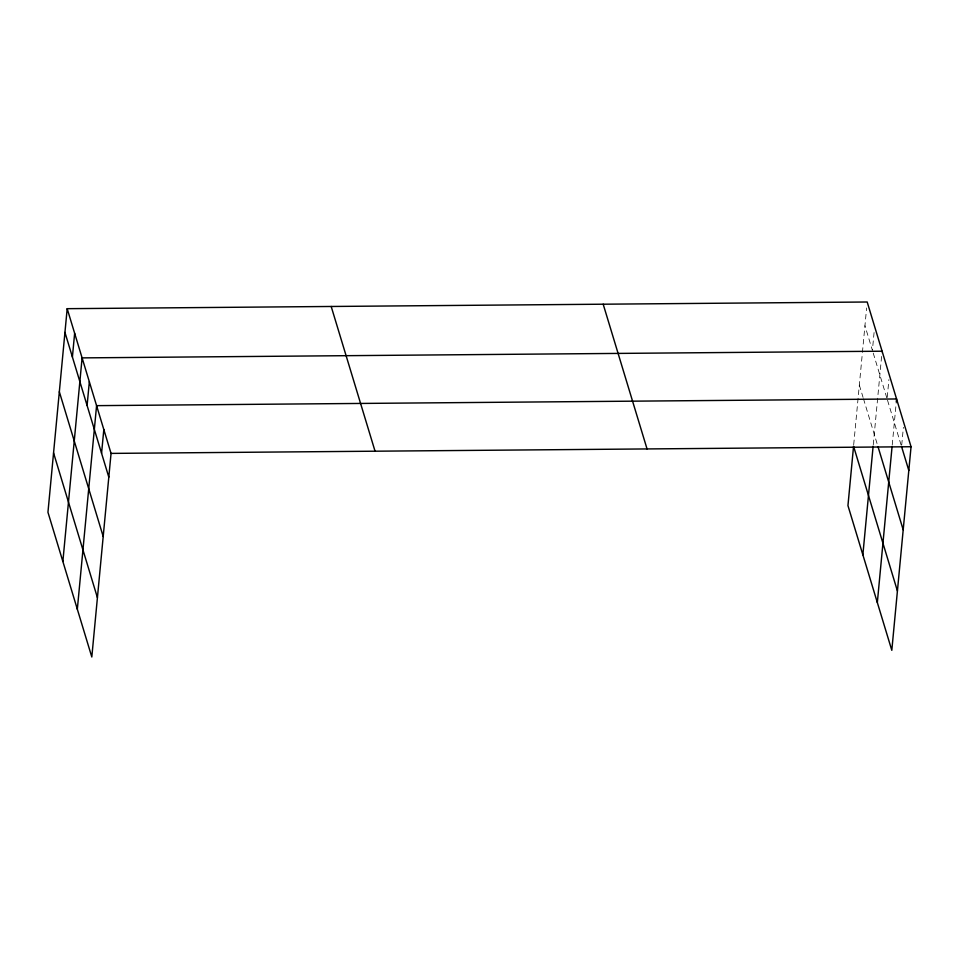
<?xml version="1.0" encoding="UTF-8"?>
<svg xmlns="http://www.w3.org/2000/svg" width="959" height="959" viewBox="0 0 959 959"><rect width="100%" height="100%" fill="white"/><g stroke="black" fill="none" stroke-linecap="round" stroke-linejoin="round"><path stroke-width="0.72" stroke-dasharray="4.79 3.6" d="M853.69 444.76L862.285 353.943M862.417 352.456L866.624 307.947M874.081 332.545L872.402 350.359L864.946 325.748M873.265 444.748L881.956 352.696M887.231 397.35L888.921 379.548M892.23 444.976L896.293 401.941M901.712 445.12L903.39 427.306M873.229 353.092L887.099 398.836M887.519 400.239L901.568 446.594M859.336 385.098L863.064 397.398M863.472 398.764L877.233 444.137"/><path stroke-width="1.44" d="M67.19 308.678L47.95 512.262L91.812 656.999L111.052 453.403L67.19 308.678L867.188 302.001L911.05 446.738L891.81 650.322L847.948 505.597L853.558 446.247L897.42 590.972M72.404 357.024L74.646 333.276M62.862 561.471L82.102 357.887L882.1 351.21M87.101 405.501L89.343 381.766M77.331 609.241L96.583 405.645L896.581 398.968L896.293 401.941M101.57 453.271L103.824 429.524M862.86 554.805L873.122 446.235M877.329 602.564L892.086 446.462M111.052 453.403L911.05 446.738M901.568 446.594L908.808 470.473M878.084 446.954L903.198 529.824M603.187 304.207L647.049 448.932M331.191 306.472L375.053 451.198M64.948 332.413L108.811 477.15M59.338 391.763L103.2 536.501M53.56 452.912L97.422 597.649"/></g></svg>
